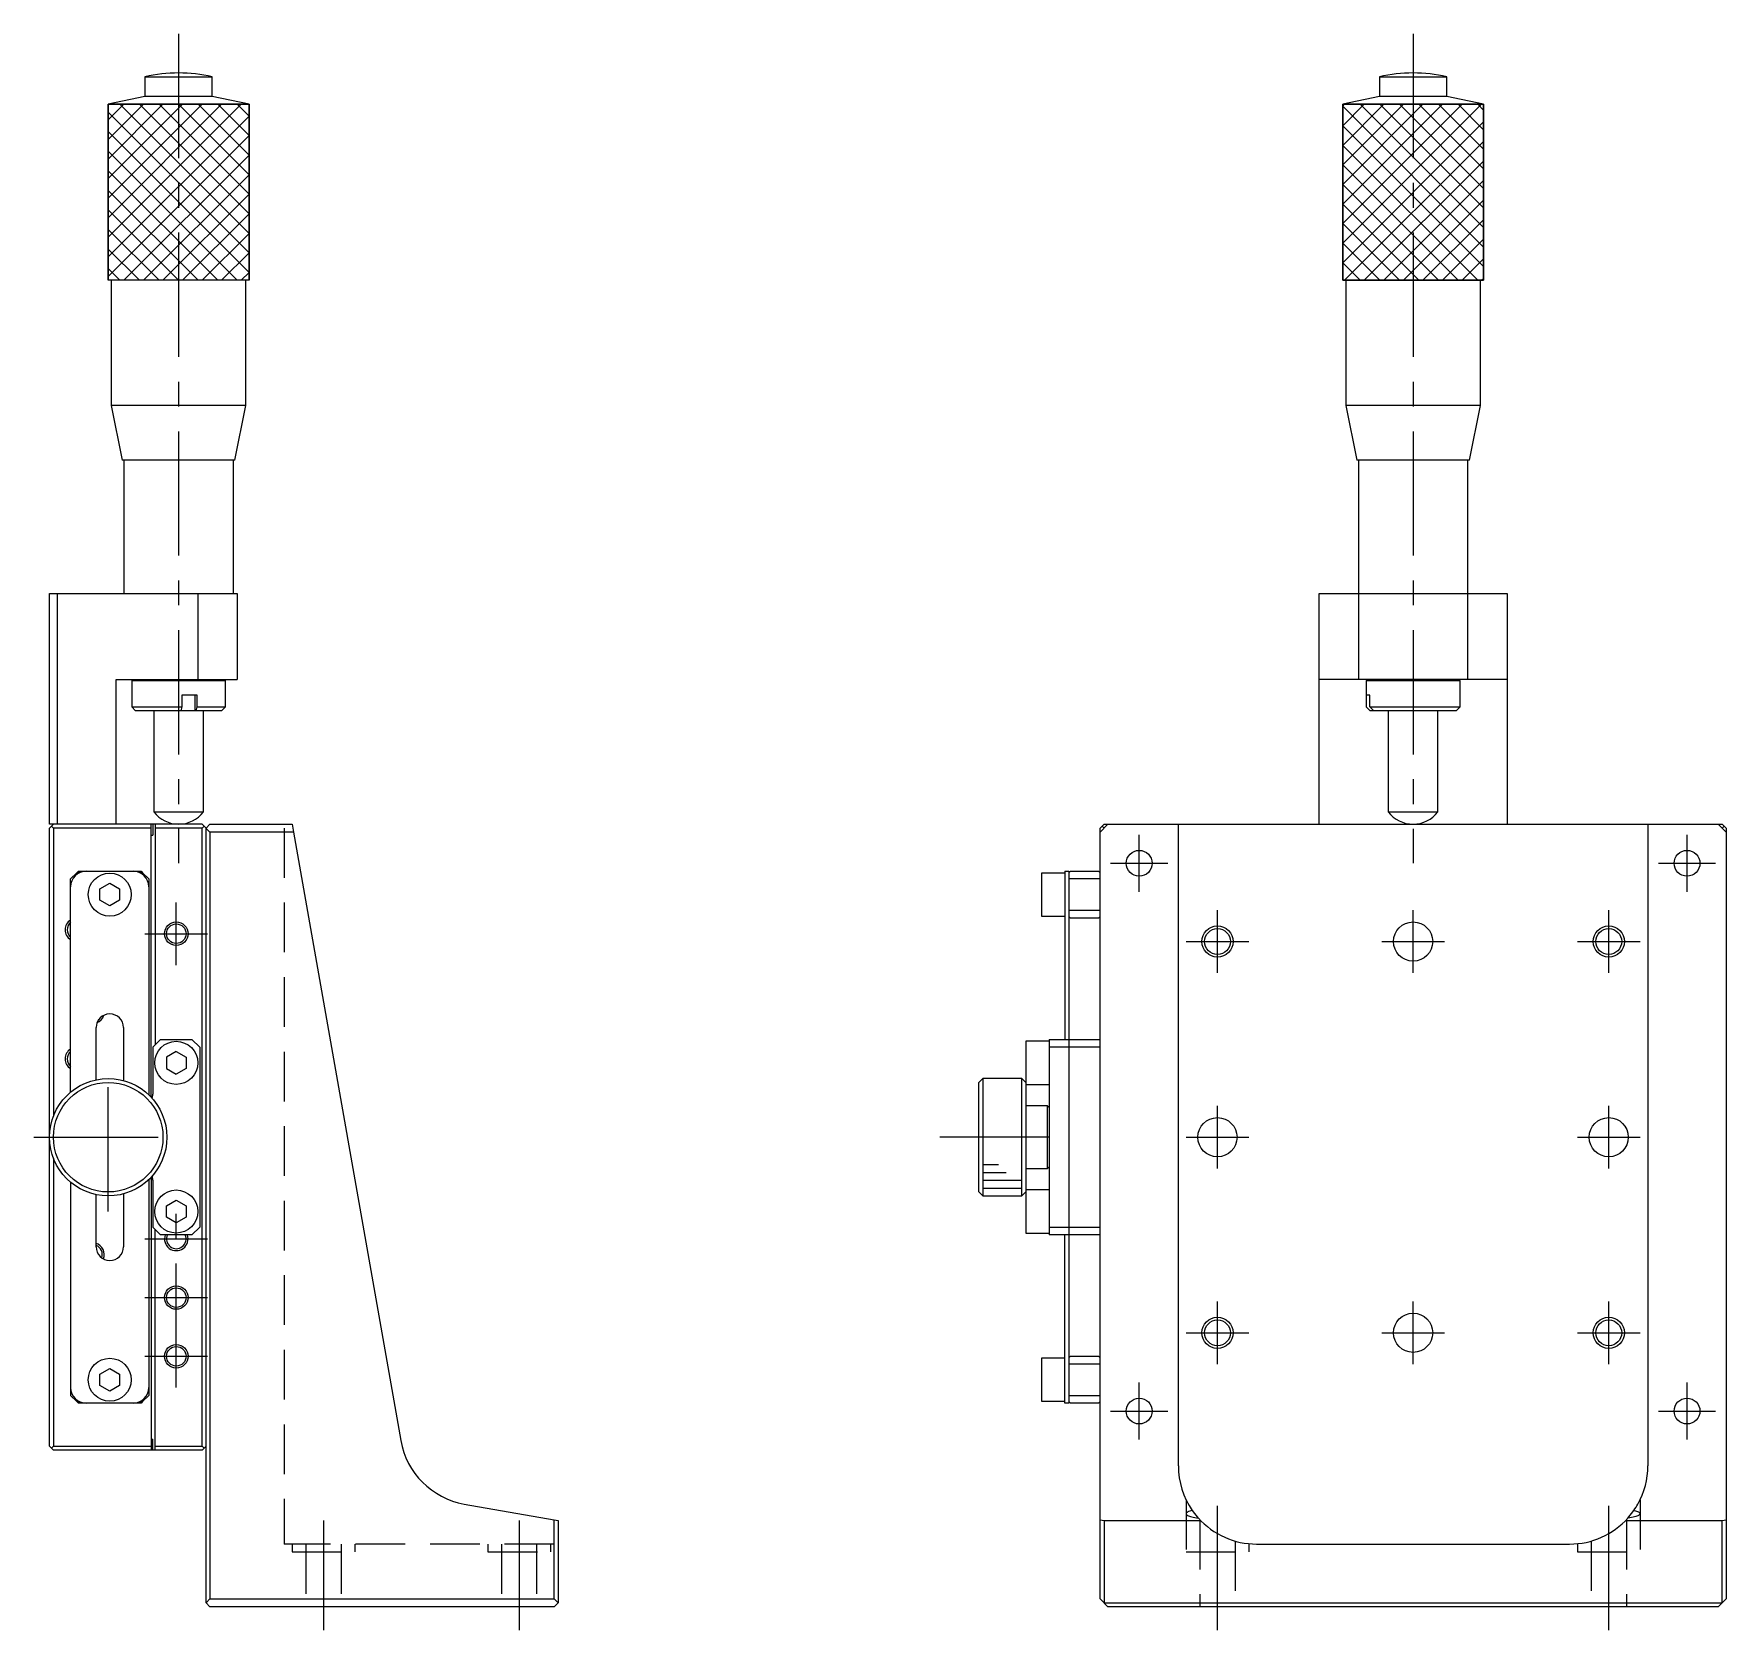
# Model space of a CAD drawing. Extents: x 0 to 480, y -8 to 376.
# Drawn here: x 264 to 480.2, y 91.5 to 295.5 of the extents above; entities that cross this region are included whole.
import ezdxf

# ---------------------------------------------------------------- set-up
doc = ezdxf.new("R2010")
doc.units = 0
doc.header["$LTSCALE"] = 0.5
doc.linetypes.add('CENTER', pattern=[50.8, 31.75, -6.35, 6.35, -6.35])
doc.linetypes.add('DASHED', pattern=[19.05, 12.7, -6.35])
for name, color, linetype in [('MSM_CENTER', 1, 'CENTER'), ('MSM_CONTINUOUS', 7, 'CONTINUOUS'), ('MSM_DASHED', 4, 'DASHED'), ('MSM_NARROW', 5, 'CONTINUOUS')]:
    doc.layers.add(name, color=color, linetype=linetype)

msp = doc.modelspace()

# ---------------------------------------------------------------- linework, layer by layer
at = {"layer": 'MSM_CENTER'}
for p, q in [((282.5, 295.5), (282.5, 189.500156)), ((440.25, 295.5), (440.25, 189.500156)), ((405.25, 185.85), (405.25, 193.15)), ((475.25, 185.85), (475.25, 193.15)), ((401.6, 189.5), (408.9, 189.5)), ((471.6, 189.5), (478.9, 189.5)), ((282.2, 176.5), (282.2, 184.5)), ((415.25, 175.5), (415.25, 183.5)), ((440.25, 175.5), (440.25, 183.5)), ((465.25, 175.5), (465.25, 183.5)), ((278.2, 180.5), (286.2, 180.5)), ((411.25, 179.5), (419.25, 179.5)), ((436.25, 179.5), (444.25, 179.5)), ((461.25, 179.5), (469.25, 179.5)), ((273.5, 145), (273.5, 164)), ((415.25, 150.5), (415.25, 158.5)), ((465.25, 150.5), (465.25, 158.5)), ((264, 154.5), (283, 154.5)), ((393.75, 154.5), (379.75, 154.5)), ((411.25, 154.5), (419.25, 154.5)), ((461.25, 154.5), (469.25, 154.5)), ((282.2, 122.5), (282.2, 145.5)), ((278.2, 141.5), (286.2, 141.5)), ((278.2, 134), (286.2, 134)), ((415.25, 125.5), (415.25, 133.5)), ((440.25, 125.5), (440.25, 133.5)), ((465.25, 125.5), (465.25, 133.5)), ((411.25, 129.5), (419.25, 129.5)), ((436.25, 129.5), (444.25, 129.5)), ((461.25, 129.5), (469.25, 129.5)), ((278.2, 126.5), (286.2, 126.5)), ((405.25, 115.85), (405.25, 123.15)), ((475.25, 115.85), (475.25, 123.15)), ((401.6, 119.5), (408.9, 119.5)), ((471.6, 119.5), (478.9, 119.5)), ((415.25, 91.5), (415.25, 108.404288)), ((465.250009, 91.500008), (465.250009, 108.404283)), ((301, 105.5), (301, 91.5)), ((326, 105.5), (326, 91.5))]:
    msp.add_line(p, q, dxfattribs=at)
at = {"layer": 'MSM_CONTINUOUS'}
for p, q in [((278.2, 290), (286.8, 290)), ((278.2, 290), (278.2, 287.5)), ((286.8, 287.5), (286.8, 290)), ((435.95, 290), (444.55, 290)), ((435.95, 290), (435.95, 287.5)), ((444.55, 287.5), (444.55, 290)), ((278.2, 287.5), (273.5, 286.5)), ((273.5, 286.5), (291.5, 286.5)), ((273.5, 264), (273.5, 286.5)), ((286.8, 287.5), (278.2, 287.5)), ((291.5, 286.5), (286.8, 287.5)), ((291.5, 286.5), (291.5, 264)), ((435.95, 287.5), (431.25, 286.5)), ((431.25, 286.5), (449.25, 286.5)), ((431.25, 264), (431.25, 286.5)), ((444.55, 287.5), (435.95, 287.5)), ((449.25, 286.5), (444.55, 287.5)), ((449.25, 286.5), (449.25, 264)), ((291.5, 264), (273.5, 264)), ((273.9, 264), (273.9, 248)), ((291.1, 248), (291.1, 264)), ((449.25, 264), (431.25, 264)), ((431.65, 264), (431.65, 248)), ((448.85, 248), (448.85, 264)), ((291.1, 248), (273.9, 248)), ((273.9, 248), (275.3, 241)), ((289.7, 241), (291.1, 248)), ((448.85, 248), (431.65, 248)), ((431.65, 248), (433.05, 241)), ((447.45, 241), (448.85, 248)), ((289.7, 241), (275.3, 241)), ((275.5, 241), (275.5, 224)), ((289.5, 224), (289.5, 241)), ((447.45, 241), (433.05, 241)), ((433.25, 241), (433.25, 213)), ((447.25, 213), (447.25, 241)), ((266, 194.5), (266, 224)), ((266, 224), (290, 224)), ((267, 224), (267, 194.5)), ((285, 213), (285, 224)), ((290, 224), (290, 213)), ((428.25, 224), (452.25, 224)), ((428.25, 194.5), (428.25, 224)), ((452.25, 224), (452.25, 194.5)), ((274.5, 213), (290, 213)), ((274.5, 194.5), (274.5, 213)), ((276.7, 213), (276.5, 212.8)), ((288.5, 212.8), (276.5, 212.8)), ((276.5, 212.8), (276.5, 209.5)), ((288.5, 212.8), (288.3, 213)), ((288.5, 209.5), (288.5, 212.8)), ((452.25, 213), (428.25, 213)), ((434.45, 213), (434.25, 212.8)), ((446.25, 212.8), (434.25, 212.8)), ((434.25, 212.8), (434.25, 209.5)), ((446.25, 212.8), (446.05, 213)), ((446.25, 209.5), (446.25, 212.8)), ((284.864527, 211), (282.920728, 211)), ((282.920728, 211), (282.920728, 209.5)), ((284.564974, 211), (284.564974, 209)), ((284.864527, 209.5), (284.864527, 211)), ((434.735563, 211), (434.264769, 211)), ((434.264769, 211), (434.264769, 209.5)), ((434.735563, 209.5), (434.735563, 211)), ((276.5, 209.5), (282.920728, 209.5)), ((276.5, 209.5), (277, 209)), ((288, 209), (277, 209)), ((279.325, 209), (279.325, 196.06718)), ((282.920728, 209.5), (282.801205, 209)), ((284.745003, 209), (284.864527, 209.5)), ((284.864527, 209.5), (288.5, 209.5)), ((285.675, 196.06718), (285.675, 209)), ((288, 209), (288.5, 209.5)), ((434.25, 209.5), (434.264769, 209.5)), ((434.25, 209.5), (434.75, 209)), ((434.264769, 209.5), (434.758254, 209)), ((434.735563, 209.5), (446.25, 209.5)), ((435.229048, 209), (434.735563, 209.5)), ((445.75, 209), (434.75, 209)), ((437.075, 209), (437.075, 196.06718)), ((443.425, 196.06718), (443.425, 209)), ((445.75, 209), (446.25, 209.5)), ((279.325, 196.06718), (285.675, 196.06718)), ((437.075, 196.06718), (443.425, 196.06718)), ((285.5, 194.5), (266, 194.5)), ((266, 194), (266.5, 194.5)), ((266, 115), (266, 194)), ((266.5, 194), (266.25, 194.25)), ((266.5, 194), (266.5, 157.192582)), ((279, 194), (266.5, 194)), ((279, 159.59902), (279, 194.5)), ((279, 193.1), (279.2, 193.1)), ((279.2, 194.5), (279.2, 193.1)), ((279.5, 194.5), (279.5, 166.3)), ((285.5, 194), (279.5, 194)), ((285.5, 194.5), (286.5, 193.5)), ((285.5, 194), (285.75, 194.25)), ((285.5, 115), (285.5, 194)), ((286.5, 194.5), (286, 194)), ((286, 95), (286, 194)), ((286.5, 194.5), (297, 194.5)), ((286.5, 193.5), (286.5, 95.5)), ((297.176327, 193.5), (286.5, 193.5)), ((297, 194.5), (297.176327, 193.5)), ((297.176327, 193.5), (310.889756, 115.727281)), ((400.25, 194), (400.75, 194.5)), ((401.25, 194.5), (400.25, 193.5)), ((400.25, 95.5), (400.25, 194)), ((400.5, 194.25), (400.75, 194)), ((400.75, 194.5), (479.75, 194.5)), ((410.25, 112.5), (410.25, 194.5)), ((470.25, 194.5), (470.25, 112.5)), ((480.25, 193.5), (479.25, 194.5)), ((480.25, 194), (479.75, 194.5)), ((479.75, 194), (480, 194.25)), ((480.25, 194), (480.25, 95.5)), ((268.7, 187.5), (269.5, 188.3)), ((269.5, 188.3), (269.7, 188.5)), ((269.82822, 188.3), (269.5, 188.3)), ((269.7, 188.5), (277.7, 188.5)), ((277.9, 188.3), (277.57178, 188.3)), ((277.7, 188.5), (277.9, 188.3)), ((278.7, 187.5), (277.9, 188.3)), ((392.75, 188.25), (392.75, 182.75)), ((395.75, 188.25), (392.75, 188.25)), ((395.75, 188.5), (395.75, 167)), ((395.75, 188.5), (396.25, 188.5)), ((396.25, 188.3), (396.45, 188.5)), ((396.25, 188.5), (396.25, 120.5)), ((396.45, 188.5), (400.05, 188.5)), ((400.25, 188.3), (400.05, 188.5)), ((268.7, 160.262812), (268.7, 187.5)), ((272.45, 186.221688), (273.7, 186.943376)), ((272.45, 184.778312), (272.45, 186.221688)), ((273.7, 186.943376), (274.95, 186.221688)), ((274.95, 186.221688), (274.95, 184.778312)), ((278.7, 187.5), (278.7, 159.904628)), ((400.25, 187.5), (396.25, 187.5)), ((273.7, 184.056624), (272.45, 184.778312)), ((274.95, 184.778312), (273.7, 184.056624)), ((392.75, 182.75), (395.75, 182.75)), ((396.25, 183.5), (400.25, 183.5)), ((396.25, 182.7), (396.45, 182.5)), ((400.05, 182.5), (396.45, 182.5)), ((400.05, 182.5), (400.25, 182.7)), ((271.95, 161.838086), (271.95, 168.5)), ((275.45, 168.5), (275.45, 161.742065)), ((280.2, 167), (279.2, 166)), ((280.2, 167), (284.2, 167)), ((285.2, 166), (284.2, 167)), ((390.75, 166.75), (390.75, 142.25)), ((393.75, 166.75), (390.75, 166.75)), ((393.75, 167), (393.75, 142)), ((393.75, 167), (400.25, 167)), ((279.2, 166), (279.2, 160)), ((282.2, 165.443376), (280.95, 164.721688)), ((280.95, 164.721688), (280.95, 163.278312)), ((282.2, 165.443376), (283.45, 164.721688)), ((283.45, 164.721688), (283.45, 163.278312)), ((285.2, 166), (285.2, 143)), ((400.25, 166), (393.75, 166)), ((280.95, 163.278312), (282.2, 162.556624)), ((283.45, 163.278312), (282.2, 162.556624)), ((385.25, 162), (384.75, 161.5)), ((384.75, 147.5), (384.75, 161.5)), ((385.25, 162), (385.25, 147)), ((390.25, 162), (385.25, 162)), ((390.25, 147), (390.25, 162)), ((390.75, 161.5), (390.25, 162)), ((390.75, 161.25), (393.75, 161.25)), ((393.55, 158.5), (390.75, 158.5)), ((393.55, 150.5), (393.55, 158.5)), ((393.75, 158.3), (393.55, 158.5)), ((266.5, 151.807418), (266.5, 115)), ((279, 149.40098), (279, 114.5)), ((390.75, 150.5), (393.55, 150.5)), ((393.55, 150.5), (393.75, 150.7)), ((268.7, 148.737188), (268.7, 121.5)), ((271.95, 140.5), (271.95, 147.161914)), ((275.45, 147.257935), (275.45, 140.5)), ((278.7, 149.095372), (278.7, 121.5)), ((279.2, 149), (279.2, 143)), ((384.75, 147.5), (385.25, 147)), ((390.25, 147), (390.75, 147.5)), ((393.75, 147.75), (390.75, 147.75)), ((280.95, 145.721688), (282.2, 146.443376)), ((280.95, 144.278312), (280.95, 145.721688)), ((282.2, 146.443376), (283.45, 145.721688)), ((283.45, 145.721688), (283.45, 144.278312)), ((385.25, 147), (390.25, 147)), ((279.2, 143), (280.2, 142)), ((282.2, 143.556624), (280.95, 144.278312)), ((283.45, 144.278312), (282.2, 143.556624)), ((284.2, 142), (285.2, 143)), ((393.75, 143), (400.25, 143)), ((279.5, 114.5), (279.5, 142.7)), ((284.2, 142), (280.2, 142)), ((390.75, 142.25), (393.75, 142.25)), ((400.25, 142), (393.75, 142)), ((395.75, 120.5), (395.75, 142)), ((392.75, 126.25), (392.75, 120.75)), ((395.75, 126.25), (392.75, 126.25)), ((396.45, 126.5), (396.25, 126.3)), ((400.25, 125.5), (396.25, 125.5)), ((396.45, 126.5), (400.05, 126.5)), ((400.25, 126.3), (400.05, 126.5)), ((272.45, 124.221688), (273.7, 124.943376)), ((272.45, 122.778312), (272.45, 124.221688)), ((273.7, 124.943376), (274.95, 124.221688)), ((274.95, 124.221688), (274.95, 122.778312)), ((269.5, 120.7), (268.7, 121.5)), ((273.7, 122.056624), (272.45, 122.778312)), ((274.95, 122.778312), (273.7, 122.056624)), ((277.9, 120.7), (278.7, 121.5)), ((396.25, 121.5), (400.25, 121.5)), ((269.5, 120.7), (269.7, 120.5)), ((269.5, 120.7), (269.82822, 120.7)), ((277.7, 120.5), (269.7, 120.5)), ((277.57178, 120.7), (277.9, 120.7)), ((277.9, 120.7), (277.7, 120.5)), ((392.75, 120.75), (395.75, 120.75)), ((396.25, 120.5), (395.75, 120.5)), ((396.25, 120.7), (396.45, 120.5)), ((400.05, 120.5), (396.45, 120.5)), ((400.05, 120.5), (400.25, 120.7)), ((266.5, 114.5), (266, 115)), ((266.25, 114.75), (266.5, 115)), ((266.5, 115), (279, 115)), ((279, 115.9), (279.2, 115.9)), ((279.2, 114.5), (279.2, 115.9)), ((279.5, 115), (285.5, 115)), ((285.75, 114.75), (285.5, 115)), ((286, 115), (285.5, 114.5)), ((285.5, 114.5), (266.5, 114.5)), ((319.001351, 107.615685), (330.5, 105.588163)), ((411.262649, 106.437682), (411.25, 106.381635)), ((411.25, 106.381635), (411.261579, 106.328009)), ((411.261579, 106.328009), (411.296247, 106.274693)), ((411.300517, 106.493374), (411.262649, 106.437682)), ((411.296247, 106.274693), (411.353806, 106.221996)), ((411.363363, 106.54836), (411.300517, 106.493374)), ((411.353806, 106.221996), (411.43392, 106.170224)), ((411.45079, 106.602291), (411.363363, 106.54836)), ((411.43392, 106.170224), (411.536127, 106.119675)), ((411.562246, 106.654826), (411.45079, 106.602291)), ((411.536127, 106.119675), (411.659834, 106.070643)), ((411.697025, 106.705634), (411.562246, 106.654826)), ((411.659834, 106.070643), (411.804326, 106.023412)), ((411.854276, 106.754393), (411.697025, 106.705634)), ((411.804326, 106.023412), (411.968766, 105.978254)), ((412.033002, 106.800794), (411.854276, 106.754393)), ((411.968766, 105.978254), (412.152203, 105.935432)), ((412.033002, 106.800794), (412.802268, 105.826823)), ((467.699451, 105.828743), (468.466998, 106.800794)), ((468.531234, 105.978254), (468.347797, 105.935432)), ((468.466998, 106.800794), (468.645724, 106.754393)), ((468.695674, 106.023412), (468.531234, 105.978254)), ((468.645724, 106.754393), (468.802975, 106.705634)), ((468.840166, 106.070643), (468.695674, 106.023412)), ((468.802975, 106.705634), (468.937754, 106.654826)), ((468.963873, 106.119675), (468.840166, 106.070643)), ((468.937754, 106.654826), (469.04921, 106.602291)), ((469.06608, 106.170224), (468.963873, 106.119675)), ((469.04921, 106.602291), (469.136637, 106.54836)), ((469.146194, 106.221996), (469.06608, 106.170224)), ((469.136637, 106.54836), (469.199483, 106.493374)), ((469.203753, 106.274693), (469.146194, 106.221996)), ((469.199483, 106.493374), (469.237351, 106.437682)), ((469.238421, 106.328009), (469.203753, 106.274693)), ((469.237351, 106.437682), (469.25, 106.381635)), ((469.25, 106.381635), (469.238421, 106.328009)), ((330.5, 95.5), (330.5, 105.588163)), ((330.5, 105.588163), (331, 105.5)), ((331, 105.5), (331, 95)), ((400.25, 105.588163), (400.75, 105.5)), ((400.75, 105.5), (400.75, 95)), ((400.75, 105.5), (413.108572, 105.5)), ((412.152203, 105.935432), (412.353573, 105.895193)), ((412.353573, 105.895193), (412.571711, 105.85777)), ((412.571711, 105.85777), (412.805355, 105.823379)), ((467.391428, 105.5), (479.75, 105.5)), ((467.928289, 105.85777), (467.694645, 105.823379)), ((468.146427, 105.895193), (467.928289, 105.85777)), ((468.347797, 105.935432), (468.146427, 105.895193)), ((479.75, 105.5), (480.25, 105.588163)), ((479.75, 95), (479.75, 105.5)), ((420.25, 102.5), (460.25, 102.5)), ((286.5, 95.5), (286, 95)), ((286.5, 95.5), (330.5, 95.5)), ((331, 95), (330.5, 95.5)), ((401.25, 94.5), (400.25, 95.5)), ((480.25, 95.5), (479.25, 94.5)), ((286, 95), (286.5, 94.5)), ((330.5, 94.5), (286.5, 94.5)), ((330.5, 94.5), (331, 95)), ((400.75, 95), (479.75, 95)), ((479.25, 94.5), (401.25, 94.5))]:
    msp.add_line(p, q, dxfattribs=at)
for centre, radius in [((405.25, 189.5), 1.65), ((475.25, 189.5), 1.65), ((273.7, 185.5), 2.75), ((282.2, 180.5), 1.25), ((440.25, 179.5), 2.5), ((415.25, 179.5), 1.65), ((465.25, 179.5), 1.65), ((282.2, 164), 2.75), ((273.5, 154.5), 7.5), ((273.5, 154.5), 7), ((415.25, 154.5), 2.5), ((465.25, 154.5), 2.5), ((282.2, 145), 2.75), ((282.2, 134), 1.25), ((440.25, 129.5), 2.5), ((415.25, 129.5), 1.65), ((465.25, 129.5), 1.65), ((282.2, 126.5), 1.25), ((273.7, 123.5), 2.75), ((405.25, 119.5), 1.65), ((475.25, 119.5), 1.65)]:
    msp.add_circle(centre, radius, dxfattribs=at)
for centre, radius, start, end in [((282.5, 271.76), 18.74, 76.734971, 103.26504285), ((440.25, 271.76), 18.74, 76.734971, 103.26504285), ((282.5, 198.500156), 4, 217.462651, 322.537349), ((440.25, 198.500156), 4, 217.462651, 322.537349), ((270.7, 186.5), 2, 90, 180), ((276.7, 186.5), 2, 0, 90), ((269.5, 181), 1.25, 129.791819, 230.208181), ((273.7, 168.5), 1.75, 0, 180), ((271.5, 170.5), 1.25, 308.651652, 326.80097), ((269.5, 164.5), 1.25, 129.791819, 230.208181), ((277.2, 160), 2, 344.334976, 0), ((277.2, 149), 2, 0, 15.665024), ((271.5, 139.5), 1.25, 340.363357, 68.899804), ((282.2, 141.5), 1.25, 156.421822, 23.578178), ((273.7, 140.5), 1.75, 180, 0), ((270.7, 122.5), 2, 180, 270), ((276.7, 122.5), 2, 270, 0), ((320.737833, 117.463763), 10, 190, 260), ((420.25, 112.5), 10, 180, 214.74469621), ((460.24998, 112.500005), 10.00002, 330.762493, 359.99997), ((460.25, 112.5), 10, 325.255309, 330.762462), ((420.25, 112.5), 10, 221.886877, 270.00000112), ((460.25, 112.5), 10, 270, 318.11310065)]:
    msp.add_arc(centre, radius, start, end, dxfattribs=at)
at = {"layer": 'MSM_DASHED'}
for p, q in [((296, 194), (296, 102.5)), ((411.25, 108.141101), (411.25, 101.5)), ((469.250009, 108.14112), (469.250009, 101.5)), ((413, 105.612511), (413, 94.5)), ((467.500009, 105.612521), (467.500009, 94.5)), ((330.5, 102.5), (296, 102.5)), ((297, 102.5), (297, 101.5)), ((298.75, 102.5), (298.75, 94.5)), ((303.25, 102.5), (303.25, 94.5)), ((305, 102.5), (305, 101.5)), ((322, 102.5), (322, 101.5)), ((323.75, 102.5), (323.75, 94.5)), ((328.25, 102.5), (328.25, 94.5)), ((330, 102.5), (330, 101.5)), ((417.5, 102.885558), (417.5, 94.5)), ((419.25, 102.5), (419.25, 101.5)), ((461.250009, 102.5), (461.250009, 101.5)), ((463.000009, 102.88556), (463.000009, 94.5)), ((297, 101.5), (305, 101.5)), ((322, 101.5), (330, 101.5)), ((411.25, 101.5), (419.25, 101.5)), ((461.250009, 101.5), (469.250009, 101.5))]:
    msp.add_line(p, q, dxfattribs=at)
at = {"layer": 'MSM_NARROW'}
for p, q in [((291.5, 286.5), (273.5, 286.5)), ((273.5, 286.5), (273.5, 264)), ((273.5, 284.5), (275.5, 286.5)), ((273.5, 282), (278, 286.5)), ((273.5, 279.5), (280.5, 286.5)), ((273.5, 277), (283, 286.5)), ((273.5, 274.5), (285.5, 286.5)), ((273.5, 272), (288, 286.5)), ((273.5, 269.5), (290.5, 286.5)), ((273.5, 285.5), (291.5, 267.5)), ((275, 286.5), (291.5, 270)), ((277.5, 286.5), (291.5, 272.5)), ((280, 286.5), (291.5, 275)), ((282.5, 286.5), (291.5, 277.5)), ((285, 286.5), (291.5, 280)), ((287.5, 286.5), (291.5, 282.5)), ((290, 286.5), (291.5, 285)), ((291.5, 264), (291.5, 286.5)), ((449.25, 286.5), (431.25, 286.5)), ((431.25, 286.5), (431.25, 264)), ((431.25, 286.25), (431.5, 286.5)), ((431.25, 283.75), (434, 286.5)), ((431.25, 281.25), (436.5, 286.5)), ((431.25, 278.75), (439, 286.5)), ((431.25, 276.25), (441.5, 286.5)), ((431.25, 273.75), (444, 286.5)), ((431.25, 271.25), (446.5, 286.5)), ((431.25, 268.75), (449, 286.5)), ((431.25, 286.25), (449.25, 268.25)), ((433.5, 286.5), (449.25, 270.75)), ((436, 286.5), (449.25, 273.25)), ((438.5, 286.5), (449.25, 275.75)), ((441, 286.5), (449.25, 278.25)), ((443.5, 286.5), (449.25, 280.75)), ((446, 286.5), (449.25, 283.25)), ((448.5, 286.5), (449.25, 285.75)), ((449.25, 264), (449.25, 286.5)), ((273.5, 267), (291.5, 285)), ((431.25, 266.25), (449.25, 284.25)), ((431.25, 283.75), (449.25, 265.75)), ((273.5, 283), (291.5, 265)), ((273.5, 264.5), (291.5, 282.5)), ((431.25, 281.25), (448.5, 264)), ((431.5, 264), (449.25, 281.75)), ((273.5, 280.5), (290, 264)), ((275.5, 264), (291.5, 280)), ((434, 264), (449.25, 279.25)), ((273.5, 278), (287.5, 264)), ((278, 264), (291.5, 277.5)), ((431.25, 278.75), (446, 264)), ((273.5, 275.5), (285, 264)), ((280.5, 264), (291.5, 275)), ((431.25, 276.25), (443.5, 264)), ((436.5, 264), (449.25, 276.75)), ((273.5, 273), (282.5, 264)), ((283, 264), (291.5, 272.5)), ((431.25, 273.75), (441, 264)), ((439, 264), (449.25, 274.25)), ((273.5, 270.5), (280, 264)), ((431.25, 271.25), (438.5, 264)), ((441.5, 264), (449.25, 271.75)), ((285.5, 264), (291.5, 270)), ((431.25, 268.75), (436, 264)), ((444, 264), (449.25, 269.25)), ((273.5, 268), (277.5, 264)), ((288, 264), (291.5, 267.5)), ((431.25, 266.25), (433.5, 264)), ((446.5, 264), (449.25, 266.75)), ((273.5, 265.5), (275, 264)), ((284.66726, 264), (273.9, 264)), ((290.5, 264), (291.5, 265)), ((431.25, 264), (449.25, 264)), ((449, 264), (449.25, 264.25)), ((385.25, 151), (387.25, 151)), ((385.25, 150), (388.25, 150)), ((385.25, 149), (390.25, 149)), ((385.25, 148), (390.25, 148))]:
    msp.add_line(p, q, dxfattribs=at)
for centre, radius in [((282.2, 180.5), 1.5), ((415.25, 179.5), 2), ((465.25, 179.5), 2), ((282.2, 134), 1.5), ((415.25, 129.5), 2), ((465.25, 129.5), 2), ((282.2, 126.5), 1.5)]:
    msp.add_circle(centre, radius, dxfattribs=at)
for centre, start, end in [((269.5, 181), 122.230953, 237.769047), ((271.5, 170.5), 291.881768, 343.570854), ((269.5, 164.5), 122.230953, 237.769047), ((271.5, 139.5), 338.34896, 72.542397), ((282.2, 141.5), 160.528779, 19.47120822)]:
    msp.add_arc(centre, 1.5, start, end, dxfattribs=at)

doc.saveas('drawing.dxf')
